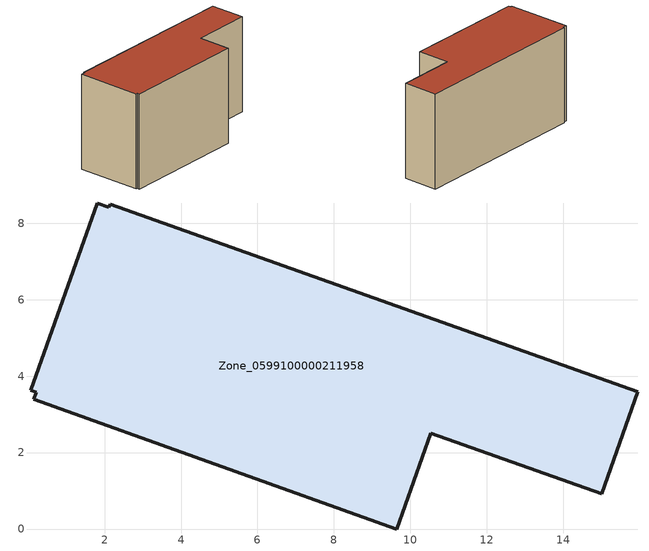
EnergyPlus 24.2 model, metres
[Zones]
Zone_0599100000211958
 floor ground (C_G): 15.01,0.92 10.54,2.51 9.65,0 0.14,3.4 0.21,3.58 0.06,3.63 1.8,8.53 2.11,8.42 2.14,8.5 15.96,3.59 z0.51
 wall outside (C_F): 10.54,2.51 15.01,0.92 15.96,3.59 2.14,8.5 2.11,8.42 1.8,8.53 0.06,3.63 0.21,3.58 0.14,3.4 9.65,0 10.54,2.51 z0.51:8.21
 roof outside (C_R): 0.14,3.4 9.65,0 10.54,2.51 15.01,0.92 15.96,3.59 2.14,8.5 2.11,8.42 1.8,8.53 0.06,3.63 0.21,3.58 z8.21
[BUILDING]
Pand.0599100000211958: North Axis=0; Terrain=City; Loads Convergence Tolerance Value=0.04; Temperature Convergence Tolerance Value=0.4; Solar Distribution=FullExterior; Maximum Number of Warmup Days=25; Minimum Number of Warmup Days=1
[Site:Location]
Rotterdam.The.Hague.AP_ZH_NLD Design_Conditions: Latitude=51.96; Longitude=4.45; Time Zone=1; Elevation=-4.5
[SITE:GROUNDTEMPERATURE:BUILDINGSURFACE]
18, 18, 18, 18, 18, 18, 18, 18, 18, 18, 18, 18
[MATERIAL] Thermal Absorptance=0.9; Solar Absorptance=0.7; Visible Absorptance=0.7
Name | Roughness | Thickness | Conductivity | Density | Specific Heat
G.TI.1975-1991 | MediumSmooth | 0.15 | 0.288461 | 540 | 1210
F.TI.1975-1991 | Rough | 0.3 | 0.230769 | 1920 | 840
R.TI.1975-1991 | MediumRough | 0.2 | 0.153846 | 1500 | 1000
[CONSTRUCTION]
C_G: G.TI.1975-1991
C_F: F.TI.1975-1991
C_R: R.TI.1975-1991
[ZONE]
Zone_0599100000211958: Type=1; Multiplier=1; Ceiling Height=Autocalculate; Volume=Autocalculate; Floor Area=autocalculate; Part of Total Floor Area=Yes
[ZONEINFILTRATION:DESIGNFLOWRATE]
Infil_Zone_0599100000211958: Zone or ZoneList or Space or SpaceList=Zone_0599100000211958; Schedule=AlwaysOn; Design Flow Rate Calculation Method=Flow/Area; Flow Rate per Floor Area=0.003; Constant Term Coefficient=1; Temperature Term Coefficient=0; Velocity Term Coefficient=0; Velocity Squared Term Coefficient=0
[HVACTEMPLATE:ZONE:IDEALLOADSAIRSYSTEM]
Zone_0599100000211958: Maximum Heating Supply Air Temperature=50; Minimum Cooling Supply Air Temperature=13; Maximum Heating Supply Air Humidity Ratio=0.0156; Minimum Cooling Supply Air Humidity Ratio=0.0077; Heating Limit=NoLimit; Cooling Limit=NoLimit; Dehumidification Control Type=ConstantSensibleHeatRatio; Cooling Sensible Heat Ratio=0.7; Dehumidification Setpoint=60; Humidification Control Type=None; Humidification Setpoint=30; Outdoor Air Method=None; Outdoor Air Flow Rate per Person=0.00944; Outdoor Air Flow Rate per Zone Floor Area=0; Outdoor Air Flow Rate per Zone=0; Demand Controlled Ventilation Type=None; Outdoor Air Economizer Type=NoEconomizer; Heat Recovery Type=None; Sensible Heat Recovery Effectiveness=0.7; Latent Heat Recovery Effectiveness=0.65
[ZONECONTROL:THERMOSTAT]
ThermostatControl_Zone_0599100000211958: Zone or ZoneList=Zone_0599100000211958; Control Type Schedule=DualSetpointControlType; Control 1=Thermostat_Zone_0599100000211958; Temperature Difference Between Cutout And Setpoint=0
[THERMOSTATSETPOINT:DUALSETPOINT]
Thermostat_Zone_0599100000211958: Heating Setpoint Temperature Schedule=HeatingSetpoint_Zone_0599100000211958; Cooling Setpoint Temperature Schedule=CoolingSetpoint_Zone_0599100000211958
[SCHEDULE:COMPACT]
HeatingSetpoint_Zone_0599100000211958: Through: 12/31, For: AllDays, Until: 24:00, 21
CoolingSetpoint_Zone_0599100000211958: Through: 12/31, For: AllDays, Until: 24:00, 24
DualSetpointControlType: Through: 12/31, For: AllDays, Until: 24:00, 4
AlwaysOn: Through: 12/31, For: AllDays, Until: 24:00, 1
